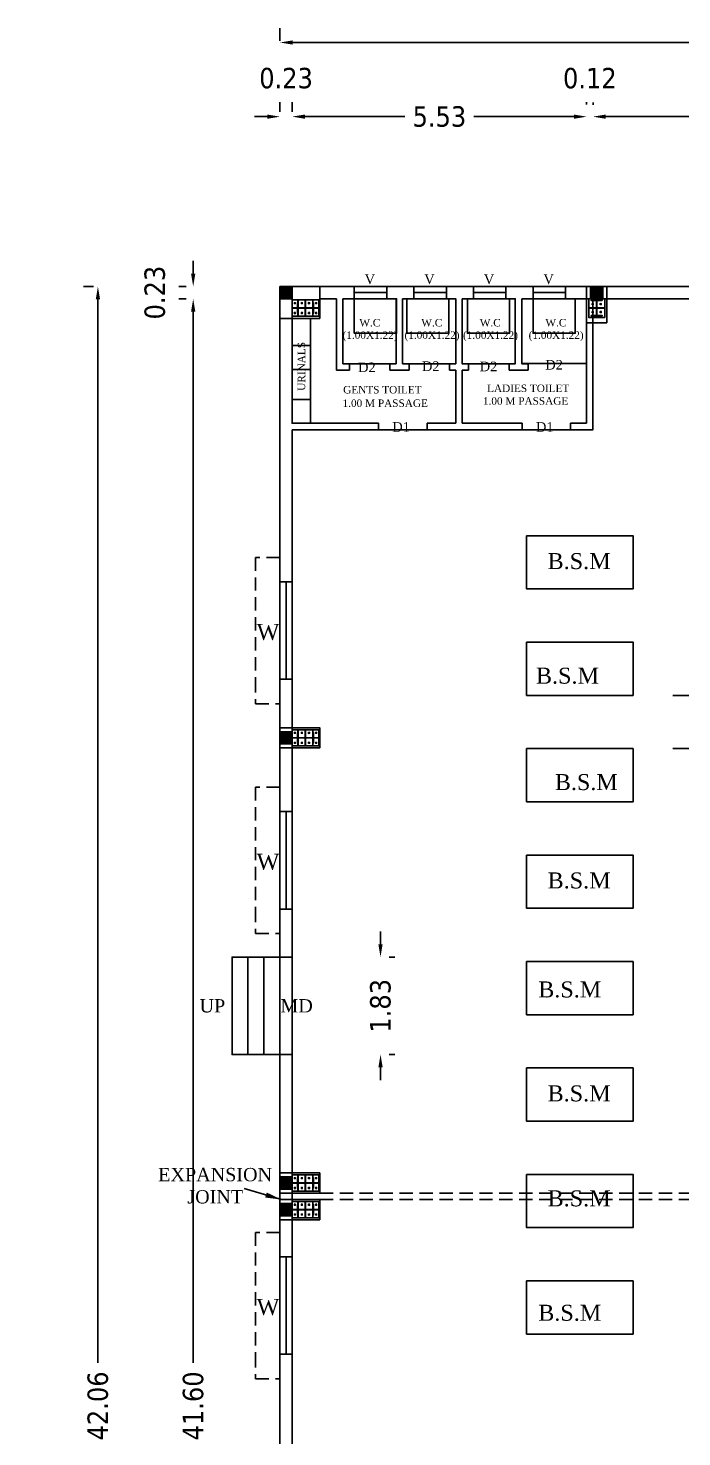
# Model space of a CAD drawing. Header units: metres. Extents: x 2063 to 2266, y 1708 to 2054.
# Drawn here: x 2175.95 to 2188.24, y 1907.29 to 1933.75 of the extents above; entities that cross this region are included whole.
import ezdxf

# ---------------------------------------------------------------- set-up
doc = ezdxf.new("R2010")
doc.units = ezdxf.units.M
doc.linetypes.add('DASHED', pattern=[0.75, 0.5, -0.25])
doc.linetypes.add('HIDDEN', pattern=[0.375, 0.25, -0.125])
for name, color, linetype in [('BLK_1_COVERED_AREA', 140, 'Continuous'), ('BLK_1_FLR_0_EXIT_WIDTH_DOOR', 2, 'Continuous'), ('BLK_1_FLR_0_REGULAR_ROOM_1', 4, 'Continuous'), ('BLK_1_FLR_0_URINAL', 235, 'Continuous'), ('BLK_1_FLR_0_WASH', 60, 'Continuous'), ('BLK_1_FLR_0_WATER_CLOSET', 213, 'Continuous'), ('TOILET_VENTILATION', 6, 'Continuous'), ('WORKSHOP_AREA', 121, 'Continuous')]:
    doc.layers.add(name, color=color, linetype=linetype)
doc.layers.add('BLK_1_FLR_0_BLT_UP_AREA', color=45, linetype='Continuous', plot=False)
doc.styles.add('CODE', font='tahoma.ttf')
doc.styles.add('DIM', font='swissc.ttf')
doc.styles.get("Standard").update_dxf_attribs({"font": 'arial.ttf'})
doc.styles.add('TIMES NEW ROMAN', font='times.ttf')
doc.dimstyles.new('Din', dxfattribs={"dimscale": 0, "dimtxt": 0.25, "dimasz": 0.1, "dimexe": 0.15, "dimexo": 0.15, "dimgap": 0.03, "dimtad": 0, "dimzin": 0, "dimdsep": 46, "dimtxsty": 'DIM', "dimblk": 'ARCHTICK', "dimcen": 0.09, "dimdle": 0.15, "dimse1": 1, "dimse2": 1, "dimclrd": 256, "dimclre": 256, "dimclrt": 7, "dimadec": 0, "dimazin": 3, "dimtfac": 1, "dimtofl": 0, "dimtmove": 1, "dimatfit": 3, "dimfxl": 0, "dimtolj": 1, "dimtzin": 0, "dimarcsym": 0})
doc.dimstyles.new('ISO-25', dxfattribs={"dimtxt": 2.5, "dimasz": 2.5, "dimexe": 1.25, "dimexo": 0.625, "dimtad": 1, "dimtxsty": 'Standard', "dimcen": 2.5, "dimadec": 0, "dimazin": 0, "dimtfac": 1, "dimtmove": 0, "dimatfit": 3, "dimfxl": 0, "dimarcsym": 0})

# ---------------------------------------------------------------- blocks, each defined once
blk = doc.blocks.new('BOLT')
at = {"linetype": 'ByBlock'}
for p, q in [((20, 0), (-20, 0)), ((0, -20), (0, 20))]:
    blk.add_line(p, q, dxfattribs=at)
blk.add_circle((0, 0), 10, dxfattribs=at)
blk = doc.blocks.new('90P')
blk.add_hatch(color=256).paths.add_polyline_path([(3179, 1331), (2949, 1331), (2949, 1101), (3179, 1101)])
for points in [[(2949, 1026), (3699, 1026), (3699, 1406), (2949, 1406)], [(3179, 1331), (2949, 1331), (2949, 1101), (3179, 1101)], [(3179, 1369), (3179, 1064), (3679, 1064), (3679, 1369)], [(3293, 1369), (3287, 1369), (3287, 1219), (3293, 1219)], [(3432, 1369), (3426, 1369), (3426, 1219), (3432, 1219)], [(3565, 1369), (3571, 1369), (3571, 1219), (3565, 1219)], [(3179, 1213), (3179, 1219), (3279, 1219), (3279, 1213)], [(3279, 1319), (3279, 1114), (3287, 1114), (3287, 1319)], [(3293, 1064), (3287, 1064), (3287, 1214), (3293, 1214)], [(3432, 1064), (3426, 1064), (3426, 1214), (3432, 1214)], [(3565, 1064), (3571, 1064), (3571, 1214), (3565, 1214)], [(3571, 1319), (3571, 1114), (3579, 1114), (3579, 1319)], [(3679, 1213), (3679, 1219), (3579, 1219), (3579, 1213)]]:
    blk.add_lwpolyline(points, close=True)
blk.add_lwpolyline([(3287, 1214), (3571, 1214), (3571, 1219), (3287, 1219), (3287, 1214)])
at = {"rotation": 180}
for p in [(3229, 1309), (3362, 1309), (3496, 1309)]:
    blk.add_blockref('BOLT', p, dxfattribs=at)
at = {"xscale": -1, "rotation": 180}
blk.add_blockref('BOLT', (3629, 1309), dxfattribs=at)
at = {"xscale": -1}
for p in [(3229, 1124), (3362, 1124), (3496, 1124)]:
    blk.add_blockref('BOLT', p, dxfattribs=at)
blk.add_blockref('BOLT', (3629, 1124))
blk = doc.blocks.new('9856')
blk.add_hatch(color=256).paths.add_polyline_path([(3179, 341), (2949, 341), (2949, 111), (3179, 111)])
for points in [[(2949, 111), (3699, 111), (3699, 711), (2949, 711)], [(3179, 669), (3179, 364), (3679, 364), (3679, 669)], [(3279, 619), (3279, 414), (3287, 414), (3287, 619)], [(3293, 669), (3287, 669), (3287, 519), (3293, 519)], [(3432, 669), (3426, 669), (3426, 519), (3432, 519)], [(3565, 669), (3571, 669), (3571, 519), (3565, 519)], [(3571, 619), (3571, 414), (3579, 414), (3579, 619)], [(3179, 341), (2949, 341), (2949, 111), (3179, 111)], [(3179, 513), (3179, 519), (3279, 519), (3279, 513)], [(3293, 364), (3287, 364), (3287, 514), (3293, 514)], [(3432, 364), (3426, 364), (3426, 514), (3432, 514)], [(3565, 364), (3571, 364), (3571, 514), (3565, 514)], [(3679, 513), (3679, 519), (3579, 519), (3579, 513)]]:
    blk.add_lwpolyline(points, close=True)
blk.add_lwpolyline([(3287, 514), (3571, 514), (3571, 519), (3287, 519), (3287, 514)])
at = {"rotation": 180}
for p in [(3229, 609), (3362, 609), (3496, 609)]:
    blk.add_blockref('BOLT', p, dxfattribs=at)
at = {"xscale": -1, "rotation": 180}
blk.add_blockref('BOLT', (3629, 609), dxfattribs=at)
at = {"xscale": -1}
for p in [(3229, 424), (3362, 424), (3496, 424)]:
    blk.add_blockref('BOLT', p, dxfattribs=at)
blk.add_blockref('BOLT', (3629, 424))
blk = doc.blocks.new('A$C43231FD8')
for points in [[(150, -175), (-150, -175), (-150, 175), (150, 175)], [(-150, 3), (-150, -3), (-2, -3), (-2, 3)], [(103, 142), (-102, 142), (-102, 150), (103, 150)], [(150, 3), (150, -3), (3, -3), (3, 3)], [(103, -150), (-102, -150), (-102, -142), (103, -142)]]:
    blk.add_lwpolyline(points, close=True)
blk.add_lwpolyline([(-2, -142), (-2, 142), (3, 142), (3, -142), (-2, -142)])
at = {"rotation": 270}
for p in [(-75, 75), (-75, -75)]:
    blk.add_blockref('BOLT', p, dxfattribs=at)
at = {"xscale": -1, "rotation": 90}
for p in [(75, 75), (75, -75)]:
    blk.add_blockref('BOLT', p, dxfattribs=at)
blk = doc.blocks.new('7UJM')
blk.add_hatch(color=256).paths.add_polyline_path([(4472, 341), (4242, 341), (4242, 111), (4472, 111)])
for points in [[(4167, 111), (4547, 111), (4547, 791), (4167, 791)], [(4472, 341), (4242, 341), (4242, 111), (4472, 111)]]:
    blk.add_lwpolyline(points, close=True)
at = {"linetype": 'ByBlock', "xscale": -1, "rotation": 180}
blk.add_blockref('A$C43231FD8', (4357, 516), dxfattribs=at)
blk = doc.blocks.new('_Oblique')
at = {"color": 0, "linetype": 'ByBlock', "lineweight": -2}
blk.add_line((-0.5, -0.5), (0.5, 0.5), dxfattribs=at)
blk = doc.blocks.new('*D163')
at = {"color": 0, "lineweight": -2}
for p, q in [((2189.694, 1921.215), (2188.069, 1921.215)), ((2189.319, 1920.215), (2189.319, 1921.215)), ((2189.694, 1920.215), (2188.069, 1920.215))]:
    blk.add_line(p, q, dxfattribs=at)
at = {"layer": 'Defpoints', "color": 0}
for p in [(2189.319, 1921.215), (2190.319, 1921.215, -19.765), (2190.319, 1920.215, -19.765)]:
    blk.add_point(p, dxfattribs=at)
at = {"color": 0, "lineweight": -2, "xscale": 0.2, "yscale": 0.2, "zscale": 0.2}
for p, rotation in [((2189.319, 1921.215), 90), ((2189.319, 1920.215), 270)]:
    blk.add_blockref('_Oblique', p, dxfattribs=dict(at, rotation=rotation))
at = {"color": 0, "insert": (2188.968, 1920.715), "char_height": 0.3, "attachment_point": 5, "rotation": 90}
blk.add_mtext('1', dxfattribs=at)
blk = doc.blocks.new('*D125')
at = {"lineweight": -2}
for p, q in [((2178.922, 1928.666), (2178.783, 1928.666)), ((2178.896, 1887.066), (2178.783, 1887.066))]:
    blk.add_line(p, q, dxfattribs=at)
for p, q in [((2179.051, 1928.426), (2179.051, 1908.675)), ((2179.051, 1887.306), (2179.051, 1907.057))]:
    blk.add_line(p, q)
for points in [[(2179.011, 1928.426), (2179.091, 1928.426), (2179.051, 1928.666)], [(2179.011, 1887.306), (2179.091, 1887.306), (2179.051, 1887.066)]]:
    blk.add_solid(points)
at = {"layer": 'Defpoints', "color": 0}
for p in [(2179.051, 1928.666), (2181.431, 1928.666, -9.883), (2180.911, 1887.066, -9.883)]:
    blk.add_point(p, dxfattribs=at)
at = {"insert": (2179.051, 1907.866), "char_height": 0.384, "attachment_point": 5, "rotation": 90, "style": 'CODE'}
blk.add_mtext('\\A1;41.60', dxfattribs=at)
blk = doc.blocks.new('*D126')
for p, q in [((2179.051, 1929.136), (2179.051, 1929.376)), ((2179.051, 1928.426), (2179.051, 1928.186))]:
    blk.add_line(p, q)
at = {"lineweight": -2}
for p, q in [((2178.922, 1928.896), (2178.783, 1928.896)), ((2178.922, 1928.666), (2178.783, 1928.666))]:
    blk.add_line(p, q, dxfattribs=at)
for points in [[(2179.011, 1929.136), (2179.091, 1929.136), (2179.051, 1928.896)], [(2179.011, 1928.426), (2179.091, 1928.426), (2179.051, 1928.666)]]:
    blk.add_solid(points)
at = {"layer": 'Defpoints', "color": 0}
for p in [(2179.051, 1928.896), (2181.431, 1928.896, -9.883), (2181.431, 1928.666, -9.883)]:
    blk.add_point(p, dxfattribs=at)
at = {"insert": (2178.331, 1928.781), "char_height": 0.384, "attachment_point": 5, "rotation": 90, "style": 'CODE'}
blk.add_mtext('\\A1;0.23', dxfattribs=at)
blk = doc.blocks.new('*D129')
at = {"lineweight": -2}
for p, q in [((2177.18, 1928.896), (2176.992, 1928.896)), ((2177.18, 1886.836), (2176.992, 1886.836))]:
    blk.add_line(p, q, dxfattribs=at)
for p, q in [((2177.26, 1928.656), (2177.26, 1908.677)), ((2177.26, 1887.076), (2177.26, 1907.055))]:
    blk.add_line(p, q)
for points in [[(2177.22, 1928.656), (2177.3, 1928.656), (2177.26, 1928.896)], [(2177.22, 1887.076), (2177.3, 1887.076), (2177.26, 1886.836)]]:
    blk.add_solid(points)
at = {"layer": 'Defpoints', "color": 0}
for p in [(2177.26, 1928.896), (2180.681, 1928.896, -9.883), (2180.681, 1886.836, -9.883)]:
    blk.add_point(p, dxfattribs=at)
at = {"insert": (2177.26, 1907.866), "char_height": 0.384, "attachment_point": 5, "rotation": 90, "style": 'CODE'}
blk.add_mtext('\\A1;42.06', dxfattribs=at)
blk = doc.blocks.new('*D130')
at = {"lineweight": -2}
for p, q in [((2180.682, 1932.178), (2180.682, 1932.356)), ((2180.912, 1932.178), (2180.912, 1932.356))]:
    blk.add_line(p, q, dxfattribs=at)
for p, q in [((2180.442, 1932.087), (2180.202, 1932.087)), ((2181.152, 1932.087), (2181.392, 1932.087))]:
    blk.add_line(p, q)
for points in [[(2180.442, 1932.127), (2180.442, 1932.047), (2180.682, 1932.087)], [(2181.152, 1932.127), (2181.152, 1932.047), (2180.912, 1932.087)]]:
    blk.add_solid(points)
at = {"layer": 'Defpoints', "color": 0}
for p in [(2180.912, 1932.087), (2180.681, 1928.896, -9.883), (2180.911, 1928.896, -9.883)]:
    blk.add_point(p, dxfattribs=at)
at = {"insert": (2180.797, 1932.808), "char_height": 0.384, "attachment_point": 5, "rotation": 359.9943, "style": 'CODE'}
blk.add_mtext('\\A1;0.23', dxfattribs=at)
blk = doc.blocks.new('*D131')
at = {"lineweight": -2}
for p, q in [((2180.912, 1932.178), (2180.912, 1932.356)), ((2186.447, 1932.315), (2186.447, 1932.356))]:
    blk.add_line(p, q, dxfattribs=at)
for p, q in [((2181.152, 1932.087), (2183.03, 1932.087)), ((2186.207, 1932.087), (2184.329, 1932.087))]:
    blk.add_line(p, q)
for points in [[(2181.152, 1932.127), (2181.152, 1932.047), (2180.912, 1932.087)], [(2186.207, 1932.127), (2186.207, 1932.047), (2186.447, 1932.087)]]:
    blk.add_solid(points)
at = {"layer": 'Defpoints', "color": 0}
for p in [(2186.447, 1932.087), (2180.911, 1928.896, -9.883), (2186.446, 1928.666, -49.413)]:
    blk.add_point(p, dxfattribs=at)
at = {"insert": (2183.679, 1932.087), "char_height": 0.384, "attachment_point": 5, "rotation": 359.9943, "style": 'CODE'}
blk.add_mtext('\\A1;5.53', dxfattribs=at)
blk = doc.blocks.new('*D132')
at = {"lineweight": -2}
for p, q in [((2186.447, 1932.315), (2186.447, 1932.356)), ((2186.567, 1932.311), (2186.567, 1932.355))]:
    blk.add_line(p, q, dxfattribs=at)
for p, q in [((2186.207, 1932.087), (2185.967, 1932.087)), ((2186.807, 1932.087), (2187.047, 1932.087))]:
    blk.add_line(p, q)
for points in [[(2186.207, 1932.127), (2186.207, 1932.047), (2186.447, 1932.087)], [(2186.807, 1932.127), (2186.807, 1932.047), (2186.567, 1932.087)]]:
    blk.add_solid(points)
at = {"layer": 'Defpoints', "color": 0}
for p in [(2186.567, 1932.087), (2186.446, 1928.666, -49.413), (2186.566, 1928.216, -49.413)]:
    blk.add_point(p, dxfattribs=at)
at = {"insert": (2186.507, 1932.807), "char_height": 0.384, "attachment_point": 5, "rotation": 359.9943, "style": 'CODE'}
blk.add_mtext('\\A1;0.12', dxfattribs=at)
blk = doc.blocks.new('*D133')
at = {"lineweight": -2}
for p, q in [((2186.567, 1932.311), (2186.567, 1932.355)), ((2203.715, 1932.255), (2203.715, 1932.354))]:
    blk.add_line(p, q, dxfattribs=at)
for p, q in [((2186.807, 1932.087), (2194.359, 1932.086)), ((2203.475, 1932.085), (2195.922, 1932.086))]:
    blk.add_line(p, q)
for points in [[(2186.807, 1932.127), (2186.807, 1932.047), (2186.567, 1932.087)], [(2203.475, 1932.125), (2203.475, 1932.045), (2203.715, 1932.085)]]:
    blk.add_solid(points)
at = {"layer": 'Defpoints', "color": 0}
for p in [(2203.715, 1932.085), (2203.714, 1928.666, -19.765), (2186.566, 1928.216, -49.413)]:
    blk.add_point(p, dxfattribs=at)
at = {"insert": (2195.141, 1932.086), "char_height": 0.384, "attachment_point": 5, "rotation": 359.9943, "style": 'CODE'}
blk.add_mtext('\\A1;17.15', dxfattribs=at)
blk = doc.blocks.new('*D57')
at = {"lineweight": -2}
for p, q in [((2180.681, 1933.512), (2180.681, 1933.749)), ((2209.791, 1933.512), (2209.791, 1933.749))]:
    blk.add_line(p, q, dxfattribs=at)
for p, q in [((2180.921, 1933.48), (2194.447, 1933.48)), ((2209.551, 1933.48), (2196.026, 1933.48))]:
    blk.add_line(p, q)
for points in [[(2180.921, 1933.52), (2180.921, 1933.44), (2180.681, 1933.48)], [(2209.551, 1933.52), (2209.551, 1933.44), (2209.791, 1933.48)]]:
    blk.add_solid(points)
at = {"layer": 'Defpoints', "color": 0}
for p in [(2209.791, 1933.48), (2180.681, 1928.896, -9.883), (2209.791, 1928.896, -9.883)]:
    blk.add_point(p, dxfattribs=at)
at = {"insert": (2195.236, 1933.48), "char_height": 0.384, "attachment_point": 5, "style": 'CODE'}
blk.add_mtext('\\A1;29.11', dxfattribs=at)
blk = doc.blocks.new('*D259')
at = {"layer": 'BLK_1_FLR_0_EXIT_WIDTH_DOOR'}
for p, q in [((2182.572, 1916.538), (2182.572, 1916.778)), ((2182.572, 1914.228), (2182.572, 1913.988))]:
    blk.add_line(p, q, dxfattribs=at)
at = {"layer": 'BLK_1_FLR_0_EXIT_WIDTH_DOOR', "lineweight": -2}
for p, q in [((2182.737, 1916.298), (2182.84, 1916.298)), ((2182.737, 1914.468), (2182.84, 1914.468))]:
    blk.add_line(p, q, dxfattribs=at)
at = {"layer": 'BLK_1_FLR_0_EXIT_WIDTH_DOOR'}
for points in [[(2182.532, 1916.538), (2182.612, 1916.538), (2182.572, 1916.298)], [(2182.532, 1914.228), (2182.612, 1914.228), (2182.572, 1914.468)]]:
    blk.add_solid(points, dxfattribs=at)
at = {"layer": 'Defpoints', "color": 0}
for p in [(2180.911, 1916.298, -9.883), (2182.572, 1916.298), (2180.911, 1914.468, -9.883)]:
    blk.add_point(p, dxfattribs=at)
at = {"layer": 'BLK_1_FLR_0_EXIT_WIDTH_DOOR', "insert": (2182.572, 1915.383), "char_height": 0.384, "attachment_point": 5, "rotation": 90, "style": 'CODE'}
blk.add_mtext('\\A1;1.83', dxfattribs=at)

msp = doc.modelspace()

# ---------------------------------------------------------------- linework, layer by layer
for p, q in [((2181.431, 1928.896, -9.883), (2181.431, 1928.896, -9.883)), ((2182.08, 1928.781, -9.883), (2182.69, 1928.781, -9.883)), ((2183.2, 1928.781, -9.883), (2183.81, 1928.781, -9.883)), ((2184.32, 1928.781, -9.883), (2184.93, 1928.781, -9.883)), ((2185.44, 1928.781, -9.883), (2186.05, 1928.781, -9.883)), ((2180.911, 1926.326, -9.883), (2180.911, 1928.666, -9.883)), ((2181.431, 1928.666, -9.883), (2181.746, 1928.666, -9.883)), ((2181.746, 1927.326, -49.413), (2181.746, 1928.666, -49.413)), ((2181.866, 1928.666, -9.883), (2182.866, 1928.666, -9.883)), ((2181.866, 1927.446, -49.413), (2181.866, 1928.666, -49.413)), ((2182.866, 1927.446, -49.413), (2182.866, 1928.666, -49.413)), ((2182.986, 1928.666, -9.883), (2183.986, 1928.666, -9.883)), ((2182.986, 1927.446, -49.413), (2182.986, 1928.666, -49.413)), ((2183.986, 1927.446, -49.413), (2183.986, 1928.666, -49.413)), ((2184.106, 1928.666, -9.883), (2185.106, 1928.666, -9.883)), ((2184.106, 1927.446, -49.413), (2184.106, 1928.666, -49.413)), ((2185.106, 1927.446, -49.413), (2185.106, 1928.666, -49.413)), ((2185.226, 1928.666, -9.883), (2194.443, 1928.666, -9.883)), ((2185.226, 1927.446, -49.413), (2185.226, 1928.666, -49.413)), ((2186.446, 1927.216, -49.413), (2186.446, 1928.666, -49.413)), ((2181.257, 1926.326, -12.19), (2181.257, 1928.296, -12.19)), ((2186.566, 1927.096, -49.413), (2186.566, 1928.216, -49.413)), ((2180.911, 1927.787, -9.883), (2181.257, 1927.787, -9.883)), ((2181.866, 1927.446, -53.779), (2181.989, 1927.446, -54.615)), ((2181.989, 1927.446, -55.083), (2181.989, 1927.326, -55.083)), ((2182.749, 1927.446, -59.799), (2182.866, 1927.446, -60.6)), ((2182.749, 1927.446, -55.083), (2182.749, 1927.326, -55.083)), ((2182.986, 1927.446, -61.419), (2183.109, 1927.446, -62.255)), ((2183.109, 1927.446, -67.089), (2183.109, 1927.326, -67.089)), ((2183.869, 1927.446, -67.439), (2183.986, 1927.446, -68.24)), ((2183.869, 1927.446, -67.089), (2183.869, 1927.326, -67.089)), ((2184.106, 1927.446, -69.059), (2184.229, 1927.446, -69.895)), ((2184.229, 1927.446, -55.083), (2184.229, 1927.326, -55.083)), ((2184.989, 1927.446, -75.079), (2185.106, 1927.446, -75.88)), ((2184.989, 1927.446, -55.083), (2184.989, 1927.326, -55.083)), ((2185.226, 1927.446, -76.699), (2185.349, 1927.446, -77.535)), ((2185.349, 1927.446, -55.083), (2185.349, 1927.326, -55.083)), ((2180.911, 1927.335, -9.883), (2181.257, 1927.335, -9.883)), ((2181.746, 1927.326, -52.888), (2181.989, 1927.326, -54.509)), ((2182.749, 1927.326, -59.588), (2183.109, 1927.326, -61.994)), ((2183.869, 1927.326, -67.073), (2183.986, 1927.326, -67.858)), ((2183.986, 1927.326, -49.413), (2183.986, 1926.326, -49.413)), ((2184.106, 1927.326, -68.66), (2184.229, 1927.326, -69.479)), ((2184.106, 1927.326, -49.413), (2184.106, 1926.326, -49.413)), ((2184.989, 1927.326, -74.559), (2185.349, 1927.326, -76.964)), ((2186.446, 1927.216, -49.413), (2186.446, 1926.326, -49.413)), ((2186.566, 1926.206, -49.413), (2186.566, 1927.096, -49.413)), ((2180.911, 1926.771, -9.883), (2181.257, 1926.771, -9.883)), ((2180.911, 1926.326, -9.883), (2182.536, 1926.326, -20.738)), ((2182.536, 1926.326, -20.738), (2182.536, 1926.206, -20.738)), ((2183.446, 1926.326, -26.82), (2183.446, 1926.206, -26.82)), ((2185.236, 1926.206, -46.606), (2185.236, 1926.326, -46.606)), ((2186.146, 1926.326, -48.611), (2186.446, 1926.326, -48.611)), ((2186.146, 1926.206, -46.606), (2186.146, 1926.326, -46.606)), ((2180.911, 1916.298, -9.883), (2180.911, 1926.206, -9.883)), ((2180.911, 1926.206, -9.883), (2182.536, 1926.206, -20.738)), ((2183.446, 1926.206, -26.82), (2185.236, 1926.206, -45.848)), ((2186.146, 1926.206, -48.611), (2186.566, 1926.206, -48.611)), ((2180.796, 1921.517, -9.883), (2180.796, 1923.347, -9.883)), ((2180.796, 1917.201, -9.883), (2180.796, 1919.031, -9.883)), ((2179.781, 1916.298, -9.883), (2179.781, 1914.468, -9.883)), ((2180.381, 1916.298, -9.883), (2179.781, 1916.298, -9.883)), ((2180.081, 1916.298, -9.883), (2180.081, 1914.468, -9.883)), ((2180.681, 1916.298, -9.883), (2180.381, 1916.298, -9.883)), ((2180.381, 1916.298, -9.883), (2180.381, 1914.468, -9.883)), ((2180.681, 1916.298, -9.883), (2180.911, 1916.298, -9.883)), ((2180.381, 1914.468, -9.883), (2179.781, 1914.468, -9.883)), ((2180.381, 1914.468, -9.883), (2180.681, 1914.468, -9.883)), ((2180.681, 1914.468, -9.883), (2180.911, 1914.468, -9.883)), ((2180.911, 1887.066, -9.883), (2180.911, 1914.468, -9.883)), ((2180.796, 1908.836, -9.883), (2180.796, 1910.666, -9.883))]:
    msp.add_line(p, q)
at = {"linetype": 'HIDDEN'}
for p, q in [((2180.68, 1911.863, -36.409), (2209.791, 1911.863, -36.409)), ((2180.68, 1911.743, -36.409), (2209.791, 1911.743, -36.409))]:
    msp.add_line(p, q, dxfattribs=at)
at = {"elevation": -9.883}
for points in [[(2182.08, 1928.666), (2182.08, 1928.896), (2182.69, 1928.896), (2182.69, 1928.666)], [(2183.2, 1928.666), (2183.2, 1928.896), (2183.81, 1928.896), (2183.81, 1928.666)], [(2184.32, 1928.666), (2184.32, 1928.896), (2184.93, 1928.896), (2184.93, 1928.666)], [(2185.44, 1928.666), (2185.44, 1928.896), (2186.05, 1928.896), (2186.05, 1928.666)], [(2180.681, 1923.347), (2180.911, 1923.347), (2180.911, 1921.517), (2180.681, 1921.517)], [(2180.681, 1919.031), (2180.911, 1919.031), (2180.911, 1917.201), (2180.681, 1917.201)], [(2180.681, 1916.298), (2179.781, 1916.298), (2179.781, 1914.468), (2180.681, 1914.468)], [(2180.681, 1910.666), (2180.911, 1910.666), (2180.911, 1908.836), (2180.681, 1908.836)]]:
    msp.add_lwpolyline(points, close=True, dxfattribs=at)
at = {"ltscale": 25, "elevation": -19.765}
for points in [[(2185.319, 1924.215), (2187.319, 1924.215), (2187.319, 1923.215), (2185.319, 1923.215)], [(2185.319, 1922.215), (2187.319, 1922.215), (2187.319, 1921.215), (2185.319, 1921.215)], [(2185.319, 1920.215), (2187.319, 1920.215), (2187.319, 1919.215), (2185.319, 1919.215)], [(2185.319, 1918.215), (2187.319, 1918.215), (2187.319, 1917.215), (2185.319, 1917.215)], [(2185.319, 1916.215), (2187.319, 1916.215), (2187.319, 1915.215), (2185.319, 1915.215)], [(2185.319, 1914.215), (2187.319, 1914.215), (2187.319, 1913.215), (2185.319, 1913.215)], [(2185.319, 1912.215), (2187.319, 1912.215), (2187.319, 1911.215), (2185.319, 1911.215)], [(2185.319, 1910.215), (2187.319, 1910.215), (2187.319, 1909.215), (2185.319, 1909.215)]]:
    msp.add_lwpolyline(points, close=True, dxfattribs=at)
at = {"linetype": 'HIDDEN', "elevation": -9.883}
for points in [[(2180.681, 1923.347), (2180.681, 1923.807), (2180.221, 1923.807), (2180.221, 1921.517), (2180.221, 1921.057), (2180.681, 1921.057), (2180.681, 1921.517)], [(2180.681, 1919.031), (2180.681, 1919.491), (2180.221, 1919.491), (2180.221, 1917.201), (2180.221, 1916.741), (2180.681, 1916.741), (2180.681, 1917.201)], [(2180.681, 1910.666), (2180.681, 1911.126), (2180.221, 1911.126), (2180.221, 1908.836), (2180.221, 1908.376), (2180.681, 1908.376), (2180.681, 1908.836)]]:
    msp.add_lwpolyline(points, dxfattribs=at)
for points in [[(2183.446, 1926.326, -26.82), (2183.791, 1926.326, -29.13), (2183.986, 1926.326, -31.358)], [(2184.106, 1926.326, -49.413), (2185.236, 1926.326, -45.64)]]:
    msp.add_polyline3d(points)
at = {"layer": 'BLK_1_COVERED_AREA', "color": 140, "ltscale": 0.3, "elevation": -9.883}
msp.add_lwpolyline([(2180.681, 1886.836), (2209.791, 1886.836), (2209.791, 1928.896), (2180.681, 1928.896)], close=True, dxfattribs=at)
at = {"layer": 'BLK_1_FLR_0_BLT_UP_AREA', "color": 45, "lineweight": -2, "elevation": -9.883}
msp.add_lwpolyline([(2180.681, 1886.836), (2180.681, 1928.896), (2209.791, 1928.896), (2209.791, 1886.836)], close=True, dxfattribs=at)
at = {"layer": 'BLK_1_FLR_0_REGULAR_ROOM_1', "color": 4, "elevation": -9.883}
msp.add_lwpolyline([(2180.911, 1926.206), (2180.911, 1887.066), (2209.511, 1887.066), (2209.561, 1887.066), (2209.561, 1920.227), (2203.714, 1920.227), (2203.714, 1928.666), (2186.566, 1928.666), (2186.566, 1926.206)], close=True, dxfattribs=at)
at = {"layer": 'BLK_1_FLR_0_URINAL', "color": 235, "ltscale": 0.3, "elevation": -12.19}
msp.add_lwpolyline([(2181.257, 1926.326), (2180.911, 1926.326), (2180.911, 1928.296), (2181.257, 1928.296)], close=True, dxfattribs=at)
at = {"layer": 'BLK_1_FLR_0_WASH', "color": 60}
for points, elevation in [([(2182.08, 1928.666), (2182.873, 1928.666), (2182.873, 1928.017), (2182.08, 1928.017)], -9.883), ([(2183.066, 1928.666), (2183.859, 1928.666), (2183.859, 1928.017), (2183.066, 1928.017)], -9.883), ([(2184.205, 1928.666), (2184.998, 1928.666), (2184.998, 1928.017), (2184.205, 1928.017)], -49.413), ([(2185.44, 1928.666), (2186.233, 1928.666), (2186.233, 1928.017), (2185.44, 1928.017)], -9.883)]:
    msp.add_lwpolyline(points, close=True, dxfattribs=dict(at, elevation=elevation))
at = {"layer": 'BLK_1_FLR_0_WATER_CLOSET', "color": 1}
for points, elevation in [([(2181.866, 1928.666), (2182.866, 1928.666), (2182.866, 1927.446), (2181.866, 1927.446)], -9.883), ([(2182.986, 1928.666), (2183.986, 1928.666), (2183.986, 1927.446), (2182.986, 1927.446)], -49.413)]:
    msp.add_lwpolyline(points, close=True, dxfattribs=dict(at, elevation=elevation))
at = {"layer": 'BLK_1_FLR_0_WATER_CLOSET', "color": 2, "elevation": -49.413}
for points in [[(2184.106, 1928.666), (2185.106, 1928.666), (2185.106, 1927.446), (2184.106, 1927.446)], [(2185.226, 1928.666), (2186.446, 1928.666), (2186.446, 1927.449), (2185.226, 1927.449)]]:
    msp.add_lwpolyline(points, close=True, dxfattribs=at)
at = {"layer": 'TOILET_VENTILATION', "color": 6}
for points, elevation in [([(2181.866, 1928.666), (2182.866, 1928.666), (2182.866, 1927.446), (2181.866, 1927.446)], -9.883), ([(2182.986, 1928.666), (2183.986, 1928.666), (2183.986, 1927.446), (2182.986, 1927.446)], -49.413), ([(2184.106, 1928.666), (2185.106, 1928.666), (2185.106, 1927.446), (2184.106, 1927.446)], -49.413), ([(2185.226, 1928.666), (2186.446, 1928.666), (2186.446, 1927.449), (2185.226, 1927.449)], -9.883)]:
    msp.add_lwpolyline(points, close=True, dxfattribs=dict(at, elevation=elevation))
at = {"layer": 'WORKSHOP_AREA', "color": 121, "elevation": -9.883}
msp.add_lwpolyline([(2180.911, 1926.206), (2180.911, 1887.066), (2209.511, 1887.066), (2209.561, 1887.066), (2209.561, 1920.227), (2203.714, 1920.227), (2203.714, 1928.666), (2186.566, 1928.666), (2186.566, 1926.206)], close=True, dxfattribs=at)

# ---------------------------------------------------------------- block references
at = {"xscale": -0.00099999999949, "yscale": 0.00099999999949, "zscale": 0.00099999999949, "rotation": 180}
for name, p in [('9856', (2177.732, 1929.007, -9.883)), ('7UJM', (2182.279, 1929.007, -49.413))]:
    msp.add_blockref(name, p, dxfattribs=at)
at = {"xscale": 0.00099999999949, "yscale": 0.00099999999949, "zscale": 0.00099999999949}
for p in [(2177.732, 1919.201, -9.883), (2177.732, 1910.837, -9.883), (2177.732, 1910.337, -9.883)]:
    msp.add_blockref('90P', p, dxfattribs=at)

# ---------------------------------------------------------------- texts
at = {"attachment_point": 1, "style": 'TIMES NEW ROMAN'}
for s, width, heights, insert, char_height in [('V', 0.50877, [0], (2182.274, 1929.124, -9.883), 0.18), ('V', 0.50877, [0], (2183.394, 1929.124, -9.883), 0.18), ('V', 0.50877, [0], (2184.514, 1929.124, -9.883), 0.18), ('V', 0.50877, [0], (2185.634, 1929.124, -9.883), 0.18), ('{\\W8.106112; }W.C\\P{\\W2.119784; }(1.00X1.22)', 1.21263, [0.497], (2181.746, 1928.286, -98.826), 0.14), ('{\\W6.56912;  }W.C\\P{\\W7.15192; }(1.00X1.22)', 1.73275, [0.688], (2182.645, 1928.286, -59.296), 0.14), ('{\\W6.56912;  }W.C\\P{\\W7.15192; }(1.00X1.22)', 1.73275, [0.688], (2183.744, 1928.286, -59.296), 0.14), ('{\\W6.56912;  }W.C\\P{\\W7.15192; }(1.00X1.22)', 1.73275, [0.688], (2184.978, 1928.286, -59.296), 0.14), ('D2', 0.50877, [0], (2182.149, 1927.468, -9.883), 0.18), ('D2', 0.50877, [0], (2183.351, 1927.489, -9.883), 0.18), ('D2', 0.50877, [0], (2184.436, 1927.484, -9.883), 0.18), ('D2', 0.50877, [0], (2185.668, 1927.516, -9.883), 0.18), ('{\\W0.874452; }GENTS TOILET', 1.51895, [0.204], (2181.824, 1927.027, -59.296), 0.14), ('{\\W0.178163; }LADIES TOILET', 1.51895, [0.204], (2184.564, 1927.054, -59.296), 0.14), ('1.00 M PASSAGE', 1.86314, [0.229], (2181.859, 1926.774, -59.296), 0.14), ('1.00 M PASSAGE', 1.86314, [0.229], (2184.497, 1926.816, -59.296), 0.14), ('D1', 0.50877, [0], (2182.793, 1926.348, 22.737), 0.18), ('D1', 0.50877, [0], (2185.493, 1926.348, -2.373), 0.18), ('W', 0.55777, [0], (2180.244, 1922.557, 16.644), 0.3), ('W', 0.55777, [0], (2180.244, 1918.24, 16.644), 0.3), ('UP', 0.50877, [0], (2179.17, 1915.508, -9.883), 0.25), ('MD', 0.50877, [0], (2180.691, 1915.508, -9.883), 0.25), ('{\\W0.935177; }EXPANSION \\P{\\W6.735958; }JOINT', 2.25173, [0], (2178.305, 1912.337, 16.644), 0.25), ('W', 0.55777, [0], (2180.244, 1909.876, 16.644), 0.3)]:
    msp.add_mtext_dynamic_manual_height_columns(s, width=width, gutter_width=1, heights=heights, dxfattribs=dict(at, insert=insert, char_height=char_height))
at = {"insert": (2181.016, 1926.937, -59.296), "char_height": 0.14, "attachment_point": 1, "rotation": 90, "style": 'TIMES NEW ROMAN'}
msp.add_mtext_dynamic_manual_height_columns('URINALS', width=0.82108, gutter_width=1, heights=[0], dxfattribs=at)
at = {"linetype": 'DASHED', "ltscale": 0.3, "char_height": 0.3, "attachment_point": 1}
for insert in [(2185.713, 1923.888), (2185.494, 1921.735, 19.765), (2185.849, 1919.736, 19.765), (2185.713, 1917.888), (2185.537, 1915.84, 19.765), (2185.713, 1913.888), (2185.713, 1911.916, -16.644), (2185.537, 1909.766, 19.765)]:
    msp.add_mtext_dynamic_manual_height_columns('{\\fTimes New Roman|b0|i0|c0|p18;B.S.M}', width=0.30603, gutter_width=1, heights=[0], dxfattribs=dict(at, insert=insert))

# ---------------------------------------------------------------- dimensions: what is measured, and where the dimension line sits
for p1, p2, distance, dimstyle, override, picture, middle in [((2180.681, 1928.896, -9.883), (2209.791, 1928.896, -9.883), 4.584, 'Din', {"dimscale": 0.096, "dimtxt": 4, "dimasz": 2.5, "dimexe": 2.8, "dimgap": 1.75, "dimpost": '\\X', "dimtxsty": 'CODE', "dimsah": 1, "dimdle": 2.8, "dimse1": 0, "dimse2": 0, "dimclrt": 256, "dimtmove": 2, "dimfxl": 2.8, "dimfxlon": 1, "dimtfillclr": 2, "dimlwd": 65535}, '*D57', (2195.236, 1933.48)), ((2180.681, 1928.896, -9.883), (2180.911, 1928.896, -9.883), 3.191, 'Din', {"dimscale": 0.096, "dimtxt": 4, "dimasz": 2.5, "dimexe": 2.8, "dimgap": 1.75, "dimpost": '\\X', "dimtxsty": 'CODE', "dimsah": 1, "dimdle": 2.8, "dimse1": 0, "dimse2": 0, "dimclrt": 256, "dimtmove": 2, "dimfxl": 2.8, "dimfxlon": 1, "dimtfillclr": 2, "dimlwd": 65535}, '*D130', (2180.797, 1932.808)), ((2180.681, 1886.836, -9.883), (2180.681, 1928.896, -9.883), 3.421, 'Din', {"dimscale": 0.096, "dimtxt": 4, "dimasz": 2.5, "dimexe": 2.8, "dimgap": 1.75, "dimpost": '\\X', "dimtxsty": 'CODE', "dimsah": 1, "dimdle": 2.8, "dimse1": 0, "dimse2": 0, "dimclrt": 256, "dimtmove": 2, "dimfxl": 2.8, "dimfxlon": 1, "dimtfillclr": 2, "dimlwd": 65535}, '*D129', (2177.26, 1907.866)), ((2190.319, 1920.215, -19.765), (2190.319, 1921.215, -19.765), 1, 'ISO-25', {"dimtxt": 0.3, "dimasz": 0.2, "dimgap": 0.2, "dimblk1": 'Oblique', "dimblk2": 'Oblique', "dimsah": 1, "dimsd1": 0, "dimsd2": 0}, '*D163', (2188.968, 1920.715))]:
    dim = msp.add_aligned_dim(p1=p1, p2=p2, distance=distance, dimstyle=dimstyle, override=override)
    dim.commit()
    dim.dimension.update_dxf_attribs({"geometry": picture, "text_midpoint": middle})
for base, p1, p2, angle, picture, middle in [((2186.567, 1932.087), (2186.446, 1928.666, -49.413), (2186.566, 1928.216, -49.413), 179.9943, '*D132', (2186.507, 1932.807)), ((2186.4468, 1932.0867), (2180.9115, 1928.896, -9.8826), (2186.4464, 1928.6658, -49.413), 179.9943, '*D131', (2183.6793, 1932.087)), ((2203.715, 1932.085), (2186.566, 1928.216, -49.413), (2203.714, 1928.666, -19.765), 179.9943, '*D133', (2195.141, 1932.086)), ((2179.051, 1928.896), (2181.431, 1928.666, -9.883), (2181.431, 1928.896, -9.883), 270, '*D126', (2178.331, 1928.781)), ((2179.051, 1928.666), (2180.911, 1887.066, -9.883), (2181.431, 1928.666, -9.883), 270, '*D125', (2179.051, 1907.866))]:
    dim = msp.add_linear_dim(base=base, p1=p1, p2=p2, angle=angle, dimstyle='Din', override={"dimscale": 0.096, "dimtxt": 4, "dimasz": 2.5, "dimexe": 2.8, "dimgap": 1.75, "dimpost": '\\X', "dimtxsty": 'CODE', "dimsah": 1, "dimdle": 2.8, "dimse1": 0, "dimse2": 0, "dimclrt": 256, "dimtmove": 2, "dimfxl": 2.8, "dimfxlon": 1, "dimtfillclr": 2, "dimlwd": 65535})
    dim.commit()
    dim.dimension.update_dxf_attribs({"geometry": picture, "text_midpoint": middle})
at = {"layer": 'BLK_1_FLR_0_EXIT_WIDTH_DOOR'}
dim = msp.add_aligned_dim(p1=(2180.911, 1914.468, -9.883), p2=(2180.911, 1916.298, -9.883), distance=-1.66, dimstyle='Din', override={"dimscale": 0.096, "dimtxt": 4, "dimasz": 2.5, "dimexe": 2.8, "dimgap": 1.75, "dimpost": '\\X', "dimtxsty": 'CODE', "dimsah": 1, "dimdle": 2.8, "dimse1": 0, "dimse2": 0, "dimclrt": 256, "dimtmove": 2, "dimfxl": 2.8, "dimfxlon": 1, "dimtfillclr": 2, "dimlwd": 65535}, dxfattribs=at)
dim.commit()
dim.dimension.update_dxf_attribs({"geometry": '*D259', "text_midpoint": (2182.572, 1915.383)})

# ---------------------------------------------------------------- leaders
msp.add_leader([(2180.708, 1911.743, 16.644), (2180.008, 1911.95, 16.644)], dimstyle='ISO-25', override={"dimasz": 0.3, "dimgap": 0.625, "dimtad": 0})

doc.saveas('drawing.dxf')
